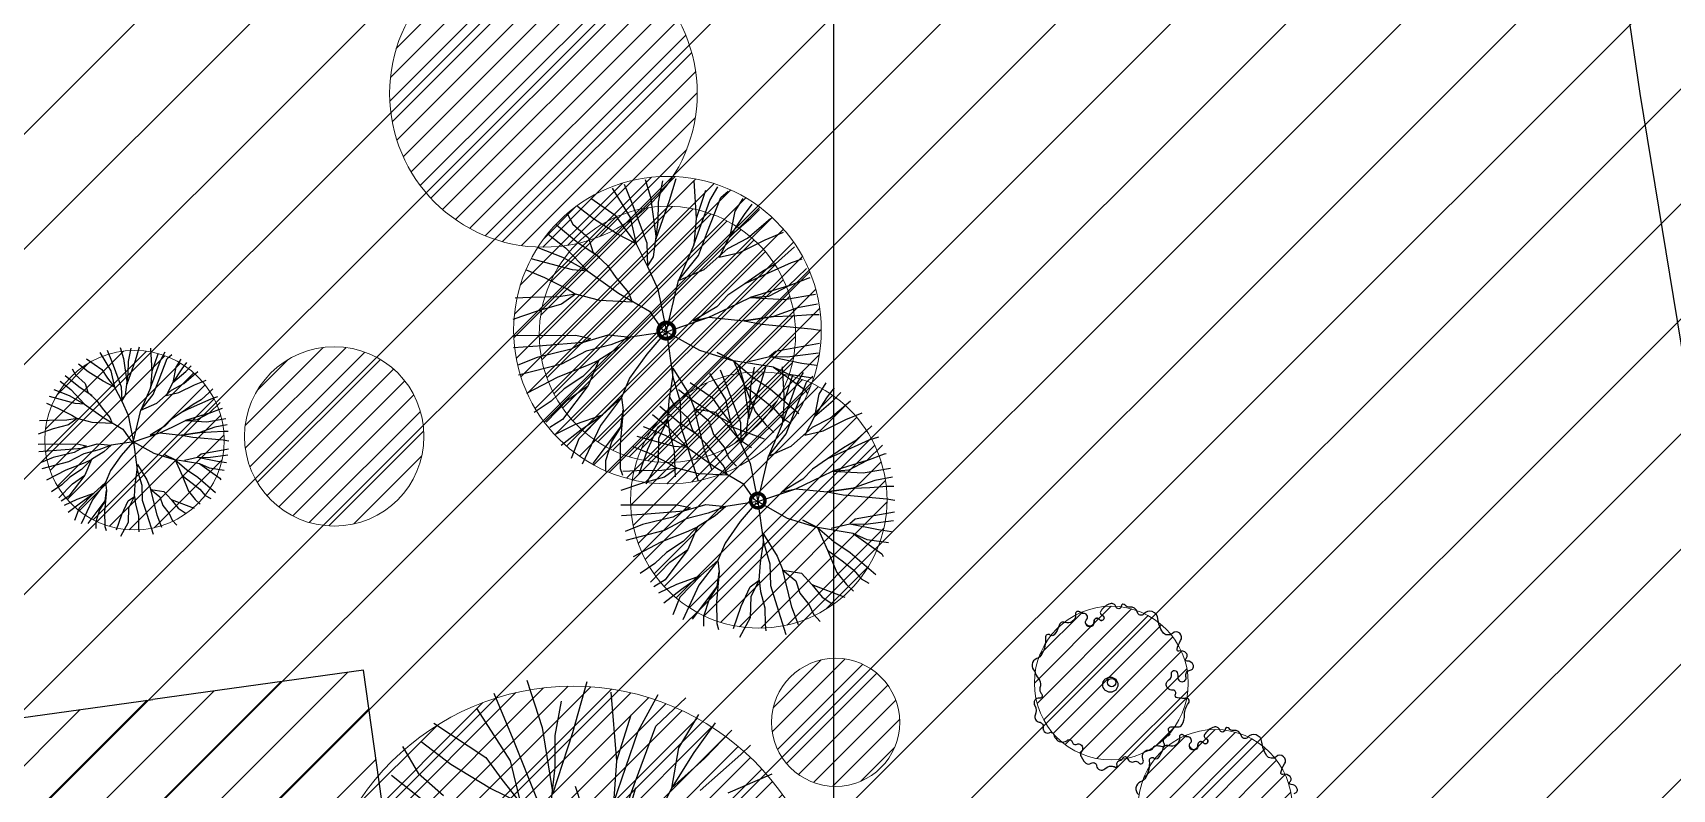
# Model space of a CAD drawing. Extents: x 352140 to 354978, y 6304672 to 6307963.
# Drawn here: x 352384.38 to 352416.35, y 6305909.65 to 6305924.41 of the extents above; entities that cross this region are included whole.
import ezdxf

# ---------------------------------------------------------------- set-up
doc = ezdxf.new("R2010")
doc.units = 0
for name, pattern in [('CONTINUOS', [0]), ('DASHDOT', [1, 0.5, -0.25, 0, -0.25]), ('DASHED', [19.05, 12.7, -6.35])]:
    doc.linetypes.add(name, pattern=pattern)
doc.layers.get('0').update_dxf_attribs({"linetype": 'CONTINUOUS'})
for name, color, linetype in [('03_Pav ext_Vereda HC', 42, 'CONTINUOUS'), ('03_S2_Pav ext_Borde vereda', 7, 'CONTINUOUS'), ('1-CASA', 2, 'CONTINUOUS'), ('1-CERCO', 252, 'CERCO_LINE'), ('1-coordenadas', 8, 'CONTINUOUS'), ('1-MURO', 7, 'CONTINUOUS'), ('2-ACHURADO EDIFICACION', 252, 'CONTINUOUS'), ('Paisajismo', 253, 'CONTINUOUS')]:
    doc.layers.add(name, color=color, linetype=linetype)
doc.layers.add('0_ASD_LINEA OFICIAL', color=253, linetype='DASHDOT', lineweight=20)
doc.layers.add('0_ASD_TOPOGRAFIA_ELEMENTOS', color=9, linetype='CONTINUOS', lineweight=5, true_color=0xbdbdbd)
doc.linetypes.add('CERCO_LINE', pattern='A,0.5,-0.2,[" X ",STANDARD,S=0.1,R=0,X=-0.1,Y=-0.05],-0.25', length=0.95)

# ---------------------------------------------------------------- blocks, each defined once
blk = doc.blocks.new('COORDENADAS')
at = {"layer": '1-coordenadas'}
blk.add_line((220, -900.625), (220, -0.625), dxfattribs=at)
blk = doc.blocks.new('A$C27410629')
at = {"true_color": 0x136734, "transparency": 33554559}
h = blk.add_hatch(dxfattribs=at)
h.set_pattern_fill('ANSI31', color=116, scale=0.5)
h.set_pattern_definition([(45, (-8759.5625, -519.1036), (-1.12253202, 1.12253202), [])])
h.paths.add_polyline_path([(137.507, 1252.464, 0.117627), (109.815, 1254.194, 0.066925), (94.445, 1249.334, 0.315349), (64.302, 1196.27, 0.022683), (65.729, 1185.31), (112.36, 1218.953), (153.478, 1161.962), (172.105, 1139.481), (187.958, 1141.808), (193.565, 1120.466), (224.198, 1050.129), (250.62, 989.479), (268.153, 972.735, 0.000007), (291.49, 983.299), (238.195, 1105.634), (205.293, 1181.112), (177.053, 1197.652)])
at = {"layer": '0_ASD_LINEA OFICIAL', "ltscale": 8, "const_width": 0.5}
blk.add_lwpolyline([(250.62, 989.479), (268.153, 972.735, 0.000007), (291.49, 983.299), (291.49, 983.299), (238.195, 1105.634), (205.293, 1181.112), (177.053, 1197.652), (137.615, 1252.315)], format="xyb", dxfattribs=at)
blk = doc.blocks.new('1.0 - LO RECABARREN LOTEO PARQUE - VEGETACION EXISTENTE ETAPA MUNICIPAL__2024')
at = {"layer": 'Paisajismo'}
for p, q in [((352396.796, 6305921.142), (352396.925, 6305921.572)), ((352395.68, 6305921.385), (352396.03, 6305920.812)), ((352395.915, 6305921.462), (352396.066, 6305921.079)), ((352396.32, 6305921.548), (352396.425, 6305921.206)), ((352396.58, 6305921.107), (352396.664, 6305921.524)), ((352397.27, 6305921.53), (352397.317, 6305920.789)), ((352397.499, 6305921.337), (352397.317, 6305920.789)), ((352397.585, 6305921.141), (352397.737, 6305921.406)), ((352397.801, 6305921.198), (352397.94, 6305921.325)), ((352395.312, 6305920.783), (352395.005, 6305921.026)), ((352395.26, 6305921.188), (352395.738, 6305920.857)), ((352396.066, 6305921.079), (352396.356, 6305920.312)), ((352396.425, 6305921.206), (352396.538, 6305920.401)), ((352396.538, 6305920.401), (352396.796, 6305921.142)), ((352396.573, 6305920.727), (352396.58, 6305921.107)), ((352397.269, 6305920.276), (352397.585, 6305921.141)), ((352397.541, 6305920.537), (352397.801, 6305921.198)), ((352398.069, 6305920.931), (352397.973, 6305920.446)), ((352398.227, 6305921.181), (352398.069, 6305920.931)), ((352398.404, 6305921.071), (352398.254, 6305920.871)), ((352398.382, 6305920.796), (352398.551, 6305920.966)), ((352394.593, 6305920.667), (352395.017, 6305920.315)), ((352394.807, 6305920.873), (352394.915, 6305920.682)), ((352394.915, 6305920.682), (352395.215, 6305920.41)), ((352395.78, 6305920.487), (352395.312, 6305920.783)), ((352395.738, 6305920.857), (352395.923, 6305920.587)), ((352396.03, 6305920.812), (352396.146, 6305920.297)), ((352396.484, 6305920.043), (352396.573, 6305920.727)), ((352397.317, 6305920.789), (352397.269, 6305920.276)), ((352397.317, 6305920.789), (352397.269, 6305920.276)), ((352398.254, 6305920.871), (352397.973, 6305920.446)), ((352397.973, 6305920.446), (352398.382, 6305920.796)), ((352398.319, 6305920.408), (352398.765, 6305920.787)), ((352394.432, 6305920.484), (352394.771, 6305920.22)), ((352395.017, 6305920.315), (352395.441, 6305920.035)), ((352395.215, 6305920.41), (352395.305, 6305920.141)), ((352396.146, 6305920.297), (352395.78, 6305920.487)), ((352395.923, 6305920.587), (352396.146, 6305920.297)), ((352396.146, 6305920.297), (352396.366, 6305919.855)), ((352396.356, 6305920.312), (352396.366, 6305919.855)), ((352397.36, 6305920.065), (352397.541, 6305920.537)), ((352397.973, 6305920.446), (352397.765, 6305920.034)), ((352397.934, 6305920.206), (352398.319, 6305920.408)), ((352398.168, 6305920.127), (352398.661, 6305920.376)), ((352398.661, 6305920.376), (352399.019, 6305920.523)), ((352394.906, 6305919.787), (352394.101, 6305920.005)), ((352394.232, 6305920.225), (352394.713, 6305920.038)), ((352394.713, 6305920.038), (352395.203, 6305919.763)), ((352394.771, 6305920.22), (352395.203, 6305919.763)), ((352395.305, 6305920.141), (352395.586, 6305919.87)), ((352396.366, 6305919.855), (352396.484, 6305920.043)), ((352397.269, 6305920.276), (352396.97, 6305919.577)), ((352396.97, 6305919.577), (352397.36, 6305920.065)), ((352397.47, 6305919.796), (352397.934, 6305920.206)), ((352397.765, 6305920.034), (352398.168, 6305920.127)), ((352399.114, 6305920.127), (352398.862, 6305919.903)), ((352399.232, 6305920.24), (352399.114, 6305920.127)), ((352399.379, 6305919.994), (352399.168, 6305919.922)), ((352394.003, 6305919.79), (352394.358, 6305919.64)), ((352395.203, 6305919.763), (352394.906, 6305919.787)), ((352395.203, 6305919.763), (352395.804, 6305919.333)), ((352395.586, 6305919.87), (352395.753, 6305919.638)), ((352396.366, 6305919.855), (352396.567, 6305919.413)), ((352396.97, 6305919.577), (352397.47, 6305919.796)), ((352398.612, 6305919.756), (352398.264, 6305919.515)), ((352399.168, 6305919.922), (352398.46, 6305919.605)), ((352398.862, 6305919.903), (352398.612, 6305919.756)), ((352399.468, 6305919.816), (352399.121, 6305919.479)), ((352394.358, 6305919.64), (352394.799, 6305919.417)), ((352394.799, 6305919.417), (352394.966, 6305919.311)), ((352395.753, 6305919.638), (352395.995, 6305919.348)), ((352395.804, 6305919.333), (352396.407, 6305918.979)), ((352395.995, 6305919.348), (352396.067, 6305919.156)), ((352396.567, 6305919.413), (352396.637, 6305919.089)), ((352396.722, 6305918.516), (352396.97, 6305919.577)), ((352398.264, 6305919.515), (352397.936, 6305919.292)), ((352398.46, 6305919.605), (352398.264, 6305919.515)), ((352399.121, 6305919.479), (352398.373, 6305919.246)), ((352398.736, 6305919.277), (352399.121, 6305919.479)), ((352399.121, 6305919.479), (352399.504, 6305919.624)), ((352399.504, 6305919.624), (352399.541, 6305919.636)), ((352394.088, 6305919.251), (352393.784, 6305919.238)), ((352394.641, 6305919.26), (352394.088, 6305919.251)), ((352394.693, 6305919.118), (352394.217, 6305918.983)), ((352394.966, 6305919.311), (352394.641, 6305919.26)), ((352394.966, 6305919.311), (352394.693, 6305919.118)), ((352395.439, 6305919.187), (352394.966, 6305919.311)), ((352396.067, 6305919.156), (352395.439, 6305919.187)), ((352396.637, 6305919.089), (352396.737, 6305918.581)), ((352397.723, 6305919.068), (352397.26, 6305918.791)), ((352397.566, 6305918.862), (352397.951, 6305919.045)), ((352397.936, 6305919.292), (352397.723, 6305919.068)), ((352397.951, 6305919.045), (352398.373, 6305919.246)), ((352398.373, 6305919.246), (352398.736, 6305919.277)), ((352398.373, 6305919.246), (352399.04, 6305919.207)), ((352399.295, 6305919.045), (352398.824, 6305918.876)), ((352399.04, 6305919.207), (352399.642, 6305919.313)), ((352399.685, 6305919.115), (352399.295, 6305919.045)), ((352394.217, 6305918.983), (352393.741, 6305918.82)), ((352396.407, 6305918.979), (352396.648, 6305918.632)), ((352396.737, 6305918.581), (352397.566, 6305918.862)), ((352397.26, 6305918.791), (352397.566, 6305918.862)), ((352397.566, 6305918.862), (352398.251, 6305918.792)), ((352398.251, 6305918.792), (352398.824, 6305918.876)), ((352398.824, 6305918.876), (352398.251, 6305918.792)), ((352398.251, 6305918.792), (352398.601, 6305918.728)), ((352398.601, 6305918.728), (352399.56, 6305918.639)), ((352398.824, 6305918.876), (352399.186, 6305918.888)), ((352399.186, 6305918.888), (352399.567, 6305918.919)), ((352399.567, 6305918.919), (352399.714, 6305918.916)), ((352393.742, 6305918.507), (352394.968, 6305918.51)), ((352394.318, 6305918.314), (352395.119, 6305918.375)), ((352395.254, 6305918.448), (352394.877, 6305918.24)), ((352394.968, 6305918.51), (352395.254, 6305918.448)), ((352395.119, 6305918.375), (352395.598, 6305918.518)), ((352395.598, 6305918.518), (352396.035, 6305918.472)), ((352396.035, 6305918.472), (352395.652, 6305918.327)), ((352396.035, 6305918.472), (352395.803, 6305918.267)), ((352396.737, 6305918.581), (352396.035, 6305918.472)), ((352396.035, 6305918.472), (352396.035, 6305918.472)), ((352396.703, 6305918.554), (352396.353, 6305918.142)), ((352396.648, 6305918.632), (352397.383, 6305918.218)), ((352396.737, 6305918.581), (352396.859, 6305917.695)), ((352399.56, 6305918.639), (352399.733, 6305918.609)), ((352385.427, 6305918.05), (352385.723, 6305917.845)), ((352385.688, 6305918.172), (352385.904, 6305917.817)), ((352385.833, 6305918.22), (352385.927, 6305917.982)), ((352386.085, 6305918.274), (352386.149, 6305918.061)), ((352386.149, 6305918.061), (352386.22, 6305917.562)), ((352386.246, 6305918), (352386.298, 6305918.259)), ((352386.38, 6305918.022), (352386.46, 6305918.288)), ((352386.673, 6305918.262), (352386.703, 6305917.803)), ((352386.815, 6305918.143), (352386.703, 6305917.803)), ((352386.841, 6305917.647), (352387.003, 6305918.057)), ((352386.869, 6305918.021), (352386.963, 6305918.185)), ((352387.003, 6305918.057), (352387.089, 6305918.135)), ((352393.757, 6305918.275), (352394.318, 6305918.314)), ((352394.214, 6305918.08), (352393.838, 6305917.93)), ((352394.877, 6305918.24), (352394.214, 6305918.08)), ((352395.173, 6305918.203), (352394.692, 6305917.945)), ((352395.652, 6305918.327), (352395.173, 6305918.203)), ((352395.803, 6305918.267), (352395.418, 6305918.027)), ((352396.353, 6305918.142), (352396.02, 6305917.673)), ((352397.383, 6305918.218), (352398.045, 6305918.015)), ((352397.725, 6305918.174), (352398.045, 6305918.015)), ((352398.045, 6305918.015), (352397.725, 6305918.174)), ((352398.343, 6305918.002), (352398.747, 6305918.095)), ((352398.863, 6305918.193), (352398.747, 6305918.095)), ((352398.747, 6305918.095), (352399.375, 6305917.969)), ((352398.747, 6305918.095), (352399.091, 6305918.089)), ((352399.724, 6305918.348), (352398.863, 6305918.193)), ((352399.091, 6305918.089), (352399.704, 6305918.166)), ((352385.146, 6305917.855), (352385.213, 6305917.736)), ((352385.213, 6305917.736), (352385.399, 6305917.568)), ((352385.459, 6305917.799), (352385.269, 6305917.95)), ((352385.749, 6305917.616), (352385.459, 6305917.799)), ((352385.723, 6305917.845), (352385.838, 6305917.677)), ((352385.904, 6305917.817), (352385.976, 6305917.498)), ((352385.927, 6305917.982), (352386.106, 6305917.507)), ((352386.186, 6305917.34), (352386.241, 6305917.764)), ((352386.22, 6305917.562), (352386.38, 6305918.022)), ((352386.241, 6305917.764), (352386.246, 6305918)), ((352386.673, 6305917.484), (352386.869, 6305918.021)), ((352386.703, 6305917.803), (352386.673, 6305917.484)), ((352386.703, 6305917.803), (352386.673, 6305917.484)), ((352387.169, 6305917.891), (352387.11, 6305917.59)), ((352387.284, 6305917.853), (352387.11, 6305917.59)), ((352387.11, 6305917.59), (352387.363, 6305917.807)), ((352387.267, 6305918.046), (352387.169, 6305917.891)), ((352387.377, 6305917.978), (352387.284, 6305917.853)), ((352387.324, 6305917.567), (352387.6, 6305917.802)), ((352387.363, 6305917.807), (352387.468, 6305917.913)), ((352394.692, 6305917.945), (352393.85, 6305917.733)), ((352394.623, 6305917.7), (352395.215, 6305917.932)), ((352395.418, 6305918.027), (352395.107, 6305917.709)), ((352395.418, 6305918.027), (352395.208, 6305917.531)), ((352395.215, 6305917.932), (352395.418, 6305918.027)), ((352396.859, 6305917.695), (352396.862, 6305917.866)), ((352396.862, 6305917.866), (352397.158, 6305917.385)), ((352397.577, 6305917.766), (352397.889, 6305917.255)), ((352397.786, 6305917.835), (352397.921, 6305917.493)), ((352398.824, 6305917.886), (352398.045, 6305918.015)), ((352398.045, 6305918.015), (352398.265, 6305917.516)), ((352398.045, 6305918.015), (352398.401, 6305917.704)), ((352398.148, 6305917.911), (352398.241, 6305917.606)), ((352398.38, 6305917.518), (352398.455, 6305917.89)), ((352398.572, 6305917.549), (352398.687, 6305917.932)), ((352398.824, 6305917.886), (352399.451, 6305917.437)), ((352399.126, 6305917.747), (352398.824, 6305917.886)), ((352398.994, 6305917.895), (352399.036, 6305917.234)), ((352399.593, 6305917.676), (352399.126, 6305917.747)), ((352399.275, 6305917.548), (352399.411, 6305917.784)), ((352399.375, 6305917.969), (352399.662, 6305917.93)), ((352384.79, 6305917.453), (352385.088, 6305917.337)), ((352384.913, 6305917.614), (352385.124, 6305917.45)), ((352385.013, 6305917.727), (352385.276, 6305917.509)), ((352385.124, 6305917.45), (352385.391, 6305917.166)), ((352385.276, 6305917.509), (352385.54, 6305917.335)), ((352385.399, 6305917.568), (352385.455, 6305917.401)), ((352385.976, 6305917.498), (352385.749, 6305917.616)), ((352385.838, 6305917.677), (352385.976, 6305917.498)), ((352385.976, 6305917.498), (352386.113, 6305917.224)), ((352386.106, 6305917.507), (352386.113, 6305917.224)), ((352386.673, 6305917.484), (352386.488, 6305917.051)), ((352386.73, 6305917.354), (352386.841, 6305917.647)), ((352386.797, 6305917.187), (352387.085, 6305917.441)), ((352387.11, 6305917.59), (352386.98, 6305917.335)), ((352387.085, 6305917.441), (352387.324, 6305917.567)), ((352387.23, 6305917.392), (352387.536, 6305917.546)), ((352387.536, 6305917.546), (352387.758, 6305917.638)), ((352387.89, 6305917.463), (352387.817, 6305917.392)), ((352394.015, 6305917.382), (352394.623, 6305917.7)), ((352394.74, 6305917.469), (352394.488, 6305917.226)), ((352395.208, 6305917.531), (352394.708, 6305916.867)), ((352395.107, 6305917.709), (352394.74, 6305917.469)), ((352394.815, 6305917.252), (352395.208, 6305917.531)), ((352396.02, 6305917.673), (352395.861, 6305917.295)), ((352396.793, 6305917.24), (352396.859, 6305917.695)), ((352396.859, 6305917.695), (352397.002, 6305917.217)), ((352397.249, 6305917.229), (352396.975, 6305917.445)), ((352397.202, 6305917.59), (352397.628, 6305917.295)), ((352397.921, 6305917.493), (352398.179, 6305916.809)), ((352398.241, 6305917.606), (352398.342, 6305916.889)), ((352398.265, 6305917.516), (352398.468, 6305917.025)), ((352398.265, 6305917.516), (352398.584, 6305917.282)), ((352398.342, 6305916.889), (352398.572, 6305917.549)), ((352398.373, 6305917.179), (352398.38, 6305917.518)), ((352398.401, 6305917.704), (352398.759, 6305917.469)), ((352398.759, 6305917.469), (352399.321, 6305916.983)), ((352398.994, 6305916.777), (352399.275, 6305917.548)), ((352399.198, 6305917.723), (352399.036, 6305917.234)), ((352399.236, 6305917.01), (352399.468, 6305917.599)), ((352399.451, 6305917.437), (352399.481, 6305917.379)), ((352399.468, 6305917.599), (352399.592, 6305917.712)), ((352399.848, 6305917.584), (352399.707, 6305917.361)), ((352400.006, 6305917.486), (352399.872, 6305917.307)), ((352384.647, 6305917.183), (352384.868, 6305917.09)), ((352385.208, 6305917.181), (352384.708, 6305917.316)), ((352384.868, 6305917.09), (352385.141, 6305916.952)), ((352385.088, 6305917.337), (352385.391, 6305917.166)), ((352385.391, 6305917.166), (352385.208, 6305917.181)), ((352385.391, 6305917.166), (352385.764, 6305916.9)), ((352385.455, 6305917.401), (352385.629, 6305917.233)), ((352385.629, 6305917.233), (352385.732, 6305917.089)), ((352385.732, 6305917.089), (352385.883, 6305916.909)), ((352386.113, 6305917.224), (352386.186, 6305917.34)), ((352386.113, 6305917.224), (352386.238, 6305916.95)), ((352386.488, 6305917.051), (352386.73, 6305917.354)), ((352386.488, 6305917.051), (352386.797, 6305917.187)), ((352386.98, 6305917.335), (352387.23, 6305917.392)), ((352387.505, 6305917.162), (352387.29, 6305917.013)), ((352387.851, 6305917.265), (352387.411, 6305917.069)), ((352387.661, 6305917.253), (352387.505, 6305917.162)), ((352387.817, 6305917.392), (352387.661, 6305917.253)), ((352388.036, 6305917.199), (352387.821, 6305916.991)), ((352387.981, 6305917.31), (352387.851, 6305917.265)), ((352394.488, 6305917.226), (352394.16, 6305917.004)), ((352394.391, 6305916.816), (352394.815, 6305917.252)), ((352395.861, 6305917.295), (352395.451, 6305916.751)), ((352395.493, 6305916.96), (352395.861, 6305917.295)), ((352395.861, 6305917.295), (352395.894, 6305917.047)), ((352396.608, 6305917.126), (352396.985, 6305916.812)), ((352396.767, 6305916.859), (352396.793, 6305917.24)), ((352396.799, 6305917.309), (352396.895, 6305917.139)), ((352396.895, 6305917.139), (352397.162, 6305916.896)), ((352397.002, 6305917.217), (352397.012, 6305916.741)), ((352397.158, 6305917.385), (352397.285, 6305917.078)), ((352397.666, 6305916.965), (352397.249, 6305917.229)), ((352397.628, 6305917.295), (352397.793, 6305917.054)), ((352397.889, 6305917.255), (352397.992, 6305916.796)), ((352398.294, 6305916.569), (352398.373, 6305917.179)), ((352398.584, 6305917.282), (352398.828, 6305917.087)), ((352399.036, 6305917.234), (352398.994, 6305916.777)), ((352399.036, 6305917.234), (352398.994, 6305916.777)), ((352399.707, 6305917.361), (352399.622, 6305916.928)), ((352399.872, 6305917.307), (352399.622, 6305916.928)), ((352399.622, 6305916.928), (352399.986, 6305917.241)), ((352399.93, 6305916.895), (352400.327, 6305917.233)), ((352399.986, 6305917.241), (352400.136, 6305917.392)), ((352384.7, 6305916.849), (352384.511, 6305916.841)), ((352385.043, 6305916.854), (352384.7, 6305916.849)), ((352385.244, 6305916.886), (352385.043, 6305916.854)), ((352385.244, 6305916.886), (352385.075, 6305916.766)), ((352385.141, 6305916.952), (352385.244, 6305916.886)), ((352385.538, 6305916.81), (352385.244, 6305916.886)), ((352385.928, 6305916.79), (352385.538, 6305916.81)), ((352385.764, 6305916.9), (352386.138, 6305916.68)), ((352385.883, 6305916.909), (352385.928, 6305916.79)), ((352386.238, 6305916.95), (352386.281, 6305916.748)), ((352386.333, 6305916.393), (352386.488, 6305917.051)), ((352387.087, 6305916.875), (352386.954, 6305916.736)), ((352387.29, 6305917.013), (352387.087, 6305916.875)), ((352387.095, 6305916.721), (352387.358, 6305916.846)), ((352387.411, 6305917.069), (352387.29, 6305917.013)), ((352387.821, 6305916.991), (352387.358, 6305916.846)), ((352387.358, 6305916.846), (352387.582, 6305916.865)), ((352387.358, 6305916.846), (352387.771, 6305916.822)), ((352387.582, 6305916.865), (352387.821, 6305916.991)), ((352387.771, 6305916.822), (352388.145, 6305916.888)), ((352387.821, 6305916.991), (352388.059, 6305917.081)), ((352388.059, 6305917.081), (352388.082, 6305917.088)), ((352394.708, 6305916.867), (352394.461, 6305916.714)), ((352394.573, 6305916.583), (352394.964, 6305916.776)), ((352394.964, 6305916.776), (352395.493, 6305916.96)), ((352395.493, 6305916.96), (352395.03, 6305916.488)), ((352395.068, 6305916.663), (352395.493, 6305916.96)), ((352395.894, 6305917.047), (352395.832, 6305916.387)), ((352395.85, 6305916.725), (352395.894, 6305917.047)), ((352395.894, 6305917.047), (352395.85, 6305916.725)), ((352396.464, 6305916.962), (352396.766, 6305916.727)), ((352396.569, 6305916.717), (352396.767, 6305916.859)), ((352396.589, 6305916.501), (352396.767, 6305916.859)), ((352396.767, 6305916.859), (352396.797, 6305916.613)), ((352396.985, 6305916.812), (352397.364, 6305916.562)), ((352397.162, 6305916.896), (352397.243, 6305916.657)), ((352397.479, 6305916.27), (352397.285, 6305917.078)), ((352397.285, 6305917.078), (352397.285, 6305917.078)), ((352397.285, 6305917.078), (352397.694, 6305917.011)), ((352397.285, 6305917.078), (352397.566, 6305916.844)), ((352397.566, 6305916.844), (352397.656, 6305916.576)), ((352397.992, 6305916.796), (352397.666, 6305916.965)), ((352397.694, 6305917.011), (352397.918, 6305916.763)), ((352397.793, 6305917.054), (352397.992, 6305916.796)), ((352397.992, 6305916.796), (352398.189, 6305916.402)), ((352398.179, 6305916.809), (352398.189, 6305916.402)), ((352398.468, 6305917.025), (352398.678, 6305916.763)), ((352398.994, 6305916.777), (352398.727, 6305916.154)), ((352398.828, 6305917.087), (352398.996, 6305916.893)), ((352398.996, 6305916.893), (352399.165, 6305916.795)), ((352399.075, 6305916.588), (352399.236, 6305917.01)), ((352399.622, 6305916.928), (352399.436, 6305916.561)), ((352399.587, 6305916.715), (352399.93, 6305916.895)), ((352399.795, 6305916.644), (352400.234, 6305916.866)), ((352400.234, 6305916.866), (352400.554, 6305916.997)), ((352384.78, 6305916.683), (352384.485, 6305916.582)), ((352385.075, 6305916.766), (352384.78, 6305916.683)), ((352386.138, 6305916.68), (352386.288, 6305916.465)), ((352386.281, 6305916.748), (352386.343, 6305916.434)), ((352386.288, 6305916.465), (352386.743, 6305916.209)), ((352386.343, 6305916.434), (352386.857, 6305916.608)), ((352386.954, 6305916.736), (352386.667, 6305916.564)), ((352386.667, 6305916.564), (352386.857, 6305916.608)), ((352386.857, 6305916.608), (352387.095, 6305916.721)), ((352386.857, 6305916.608), (352387.281, 6305916.564)), ((352387.281, 6305916.564), (352387.637, 6305916.617)), ((352387.637, 6305916.617), (352387.281, 6305916.564)), ((352387.281, 6305916.564), (352387.499, 6305916.525)), ((352387.499, 6305916.525), (352388.094, 6305916.469)), ((352387.929, 6305916.721), (352387.637, 6305916.617)), ((352387.637, 6305916.617), (352387.861, 6305916.624)), ((352387.861, 6305916.624), (352388.098, 6305916.643)), ((352388.171, 6305916.765), (352387.929, 6305916.721)), ((352388.094, 6305916.469), (352388.201, 6305916.451)), ((352388.098, 6305916.643), (352388.189, 6305916.641)), ((352394.682, 6305916.366), (352395.068, 6305916.663)), ((352395.03, 6305916.488), (352394.88, 6305916.104)), ((352395.451, 6305916.751), (352395.094, 6305915.997)), ((352395.308, 6305916.01), (352395.85, 6305916.725)), ((352395.85, 6305916.725), (352395.673, 6305916.442)), ((352396.887, 6305916.341), (352396.169, 6305916.535)), ((352396.286, 6305916.731), (352396.715, 6305916.565)), ((352396.375, 6305916.291), (352396.569, 6305916.717)), ((352396.58, 6305916.045), (352396.589, 6305916.501)), ((352396.715, 6305916.565), (352397.151, 6305916.319)), ((352396.766, 6305916.727), (352397.151, 6305916.319)), ((352396.797, 6305916.613), (352396.89, 6305916.253)), ((352397.012, 6305916.741), (352397.156, 6305916.3)), ((352397.243, 6305916.657), (352397.493, 6305916.415)), ((352397.656, 6305916.576), (352397.861, 6305916.325)), ((352397.918, 6305916.763), (352398.642, 6305916.491)), ((352397.918, 6305916.763), (352398.143, 6305916.487)), ((352398.143, 6305916.487), (352398.398, 6305916.324)), ((352398.189, 6305916.402), (352398.294, 6305916.569)), ((352398.678, 6305916.763), (352398.833, 6305916.617)), ((352398.727, 6305916.154), (352399.075, 6305916.588)), ((352399.173, 6305916.349), (352399.587, 6305916.715)), ((352399.436, 6305916.561), (352399.795, 6305916.644)), ((352400.687, 6305916.461), (352400.055, 6305916.179)), ((352400.638, 6305916.644), (352400.414, 6305916.444)), ((352400.744, 6305916.745), (352400.638, 6305916.644)), ((352400.875, 6305916.525), (352400.687, 6305916.461)), ((352384.486, 6305916.387), (352385.246, 6305916.39)), ((352384.495, 6305916.244), (352384.843, 6305916.268)), ((352385.189, 6305916.222), (352384.778, 6305916.123)), ((352384.843, 6305916.268), (352385.34, 6305916.306)), ((352385.373, 6305916.199), (352385.075, 6305916.039)), ((352385.423, 6305916.351), (352385.189, 6305916.222)), ((352385.246, 6305916.39), (352385.423, 6305916.351)), ((352385.34, 6305916.306), (352385.637, 6305916.395)), ((352385.67, 6305916.276), (352385.373, 6305916.199)), ((352385.764, 6305916.239), (352385.525, 6305916.09)), ((352385.637, 6305916.395), (352385.908, 6305916.366)), ((352385.908, 6305916.366), (352385.67, 6305916.276)), ((352385.908, 6305916.366), (352385.764, 6305916.239)), ((352386.105, 6305916.162), (352385.898, 6305915.87)), ((352386.343, 6305916.434), (352385.908, 6305916.366)), ((352385.908, 6305916.366), (352385.908, 6305916.366)), ((352386.322, 6305916.417), (352386.105, 6305916.162)), ((352386.343, 6305916.434), (352386.418, 6305915.884)), ((352386.743, 6305916.209), (352387.154, 6305916.083)), ((352386.955, 6305916.181), (352387.154, 6305916.083)), ((352387.154, 6305916.083), (352386.955, 6305916.181)), ((352387.339, 6305916.075), (352387.589, 6305916.132)), ((352387.661, 6305916.193), (352387.589, 6305916.132)), ((352387.589, 6305916.132), (352387.979, 6305916.054)), ((352387.589, 6305916.132), (352387.802, 6305916.128)), ((352388.195, 6305916.289), (352387.661, 6305916.193)), ((352387.802, 6305916.128), (352388.183, 6305916.176)), ((352395.673, 6305916.442), (352395.552, 6305916.064)), ((352395.832, 6305916.387), (352395.837, 6305915.914)), ((352396.081, 6305916.343), (352396.398, 6305916.21)), ((352396.208, 6305915.807), (352396.375, 6305916.291)), ((352396.398, 6305916.21), (352396.791, 6305916.011)), ((352397.151, 6305916.319), (352396.887, 6305916.341)), ((352396.89, 6305916.253), (352396.898, 6305915.894)), ((352397.151, 6305916.319), (352397.687, 6305915.936)), ((352397.156, 6305916.3), (352397.354, 6305915.668)), ((352397.629, 6305915.88), (352397.479, 6305916.27)), ((352397.493, 6305916.415), (352397.642, 6305916.208)), ((352397.642, 6305916.208), (352397.858, 6305915.95)), ((352397.861, 6305916.325), (352397.952, 6305916.114)), ((352398.189, 6305916.402), (352398.368, 6305916.008)), ((352398.506, 6305915.208), (352398.727, 6305916.154)), ((352398.727, 6305916.154), (352399.173, 6305916.349)), ((352400.191, 6305916.313), (352399.881, 6305916.098)), ((352400.055, 6305916.179), (352399.881, 6305916.098)), ((352400.414, 6305916.444), (352400.191, 6305916.313)), ((352400.954, 6305916.366), (352400.644, 6305916.067)), ((352400.644, 6305916.067), (352400.987, 6305916.196)), ((352400.987, 6305916.196), (352401.02, 6305916.206)), ((352384.778, 6305916.123), (352384.545, 6305916.03)), ((352385.075, 6305916.039), (352384.553, 6305915.908)), ((352384.655, 6305915.69), (352385.032, 6305915.887)), ((352385.032, 6305915.887), (352385.399, 6305916.031)), ((352385.332, 6305915.893), (352385.105, 6305915.744)), ((352385.525, 6305916.09), (352385.332, 6305915.893)), ((352385.525, 6305916.09), (352385.395, 6305915.783)), ((352385.399, 6305916.031), (352385.525, 6305916.09)), ((352385.898, 6305915.87), (352385.8, 6305915.636)), ((352386.378, 6305915.602), (352386.418, 6305915.884)), ((352386.418, 6305915.884), (352386.42, 6305915.99)), ((352386.418, 6305915.884), (352386.507, 6305915.587)), ((352386.42, 6305915.99), (352386.604, 6305915.692)), ((352387.637, 6305916.003), (352387.154, 6305916.083)), ((352387.154, 6305916.083), (352387.29, 6305915.773)), ((352387.154, 6305916.083), (352387.375, 6305915.89)), ((352387.375, 6305915.89), (352387.597, 6305915.744)), ((352387.637, 6305916.003), (352388.026, 6305915.724)), ((352387.824, 6305915.917), (352387.637, 6305916.003)), ((352388.114, 6305915.872), (352387.824, 6305915.917)), ((352387.979, 6305916.054), (352388.156, 6305916.03)), ((352395.552, 6305916.064), (352395.548, 6305915.855)), ((352395.837, 6305915.914), (352395.878, 6305915.784)), ((352396.158, 6305915.863), (352395.886, 6305915.851)), ((352396.65, 6305915.871), (352396.158, 6305915.863)), ((352396.343, 6305915.611), (352396.58, 6305916.045)), ((352396.94, 6305915.916), (352396.65, 6305915.871)), ((352396.94, 6305915.916), (352396.697, 6305915.744)), ((352396.791, 6305916.011), (352396.94, 6305915.916)), ((352396.898, 6305915.894), (352396.91, 6305915.75)), ((352397.362, 6305915.806), (352396.94, 6305915.916)), ((352397.687, 6305915.936), (352398.225, 6305915.62)), ((352397.858, 6305915.95), (352397.922, 6305915.779)), ((352397.952, 6305916.114), (352398.102, 6305915.959)), ((352398.368, 6305916.008), (352398.43, 6305915.718)), ((352399.589, 6305915.9), (352399.398, 6305915.7)), ((352399.881, 6305916.098), (352399.589, 6305915.9)), ((352399.601, 6305915.679), (352399.978, 6305915.859)), ((352400.644, 6305916.067), (352399.978, 6305915.859)), ((352399.978, 6305915.859), (352400.301, 6305915.887)), ((352399.978, 6305915.859), (352400.573, 6305915.824)), ((352400.301, 6305915.887), (352400.644, 6305916.067)), ((352400.573, 6305915.824), (352401.11, 6305915.919)), ((352384.948, 6305915.593), (352384.745, 6305915.455)), ((352384.888, 6305915.339), (352385.151, 6305915.609)), ((352385.105, 6305915.744), (352384.948, 6305915.593)), ((352385.395, 6305915.783), (352385.084, 6305915.371)), ((352385.151, 6305915.609), (352385.395, 6305915.783)), ((352385.8, 6305915.636), (352385.545, 6305915.299)), ((352385.571, 6305915.428), (352385.8, 6305915.636)), ((352385.8, 6305915.636), (352385.82, 6305915.482)), ((352386.361, 6305915.366), (352386.378, 6305915.602)), ((352386.507, 6305915.587), (352386.513, 6305915.292)), ((352386.604, 6305915.692), (352386.683, 6305915.502)), ((352386.803, 6305915), (352386.683, 6305915.502)), ((352386.683, 6305915.502), (352386.683, 6305915.502)), ((352386.683, 6305915.502), (352386.936, 6305915.46)), ((352386.683, 6305915.502), (352386.857, 6305915.357)), ((352387.29, 6305915.773), (352387.416, 6305915.469)), ((352387.29, 6305915.773), (352387.488, 6305915.628)), ((352387.488, 6305915.628), (352387.639, 6305915.507)), ((352387.597, 6305915.744), (352387.945, 6305915.442)), ((352387.639, 6305915.507), (352387.743, 6305915.387)), ((352388.026, 6305915.724), (352388.045, 6305915.688)), ((352396.272, 6305915.624), (352395.848, 6305915.479)), ((352396.697, 6305915.744), (352396.272, 6305915.624)), ((352397.922, 6305915.779), (352397.362, 6305915.806)), ((352398.225, 6305915.62), (352398.44, 6305915.311)), ((352398.43, 6305915.718), (352398.519, 6305915.266)), ((352398.519, 6305915.266), (352399.259, 6305915.516)), ((352399.398, 6305915.7), (352398.986, 6305915.453)), ((352398.986, 6305915.453), (352399.259, 6305915.516)), ((352399.259, 6305915.516), (352399.601, 6305915.679)), ((352399.259, 6305915.516), (352399.869, 6305915.454)), ((352399.869, 6305915.454), (352400.38, 6305915.529)), ((352400.38, 6305915.529), (352399.869, 6305915.454)), ((352400.8, 6305915.679), (352400.38, 6305915.529)), ((352400.38, 6305915.529), (352400.702, 6305915.54)), ((352400.702, 6305915.54), (352401.043, 6305915.567)), ((352401.148, 6305915.742), (352400.8, 6305915.679)), ((352401.043, 6305915.567), (352401.174, 6305915.565)), ((352385.084, 6305915.371), (352384.931, 6305915.276)), ((352385.001, 6305915.194), (352385.243, 6305915.314)), ((352385.068, 6305915.06), (352385.308, 6305915.244)), ((352385.243, 6305915.314), (352385.571, 6305915.428)), ((352385.571, 6305915.428), (352385.285, 6305915.136)), ((352385.308, 6305915.244), (352385.571, 6305915.428)), ((352385.545, 6305915.299), (352385.324, 6305914.831)), ((352385.457, 6305914.839), (352385.793, 6305915.282)), ((352385.793, 6305915.282), (352385.683, 6305915.107)), ((352385.82, 6305915.482), (352385.781, 6305915.073)), ((352385.793, 6305915.282), (352385.82, 6305915.482)), ((352385.82, 6305915.482), (352385.793, 6305915.282)), ((352386.118, 6305915.013), (352386.239, 6305915.278)), ((352386.239, 6305915.278), (352386.361, 6305915.366)), ((352386.251, 6305915.144), (352386.361, 6305915.366)), ((352386.361, 6305915.366), (352386.38, 6305915.213)), ((352386.38, 6305915.213), (352386.438, 6305914.99)), ((352386.513, 6305915.292), (352386.603, 6305915.019)), ((352386.857, 6305915.357), (352386.913, 6305915.19)), ((352386.913, 6305915.19), (352387.04, 6305915.034)), ((352386.936, 6305915.46), (352387.075, 6305915.306)), ((352387.075, 6305915.306), (352387.524, 6305915.137)), ((352387.075, 6305915.306), (352387.215, 6305915.135)), ((352387.416, 6305915.469), (352387.547, 6305915.306)), ((352387.547, 6305915.306), (352387.643, 6305915.216)), ((352387.743, 6305915.387), (352387.849, 6305915.326)), ((352395.849, 6305915.199), (352396.942, 6305915.203)), ((352396.942, 6305915.203), (352397.197, 6305915.147)), ((352397.077, 6305915.082), (352397.504, 6305915.21)), ((352397.504, 6305915.21), (352397.894, 6305915.168)), ((352398.519, 6305915.266), (352397.894, 6305915.168)), ((352398.489, 6305915.242), (352398.177, 6305914.875)), ((352398.44, 6305915.311), (352399.095, 6305914.942)), ((352398.519, 6305915.266), (352398.628, 6305914.476)), ((352399.869, 6305915.454), (352400.181, 6305915.397)), ((352400.181, 6305915.397), (352401.036, 6305915.317)), ((352401.036, 6305915.317), (352401.191, 6305915.291)), ((352385.285, 6305915.136), (352385.191, 6305914.898)), ((352385.608, 6305914.873), (352385.606, 6305914.743)), ((352385.683, 6305915.107), (352385.608, 6305914.873)), ((352385.781, 6305915.073), (352385.785, 6305914.78)), ((352386.015, 6305914.713), (352386.118, 6305915.013)), ((352386.099, 6305914.592), (352386.245, 6305914.861)), ((352386.245, 6305914.861), (352386.251, 6305915.144)), ((352386.438, 6305914.99), (352386.443, 6305914.767)), ((352386.603, 6305915.019), (352386.725, 6305914.627)), ((352386.896, 6305914.759), (352386.803, 6305915)), ((352387.04, 6305915.034), (352387.097, 6305914.904)), ((352387.097, 6305914.904), (352387.189, 6305914.807)), ((352387.215, 6305915.135), (352387.373, 6305915.034)), ((352395.862, 6305914.993), (352396.363, 6305915.028)), ((352396.861, 6305914.961), (352396.27, 6305914.819)), ((352396.363, 6305915.028), (352397.077, 6305915.082)), ((352397.125, 6305914.928), (352396.696, 6305914.699)), ((352397.197, 6305915.147), (352396.861, 6305914.961)), ((352397.552, 6305915.039), (352397.125, 6305914.928)), ((352397.687, 6305914.986), (352397.343, 6305914.772)), ((352397.894, 6305915.168), (352397.552, 6305915.039)), ((352397.894, 6305915.168), (352397.687, 6305914.986)), ((352398.177, 6305914.875), (352397.88, 6305914.456)), ((352397.894, 6305915.168), (352397.894, 6305915.168)), ((352399.095, 6305914.942), (352399.686, 6305914.761)), ((352399.4, 6305914.902), (352399.686, 6305914.761)), ((352399.686, 6305914.761), (352399.4, 6305914.902)), ((352400.415, 6305914.92), (352400.311, 6305914.832)), ((352401.183, 6305915.058), (352400.415, 6305914.92)), ((352400.618, 6305914.827), (352401.165, 6305914.896)), ((352385.785, 6305914.78), (352385.81, 6305914.699)), ((352386.443, 6305914.767), (352386.45, 6305914.678)), ((352396.27, 6305914.819), (352395.935, 6305914.685)), ((352396.696, 6305914.699), (352395.946, 6305914.509)), ((352396.634, 6305914.48), (352397.163, 6305914.687)), ((352397.343, 6305914.772), (352397.066, 6305914.488)), ((352397.343, 6305914.772), (352397.156, 6305914.33)), ((352397.163, 6305914.687), (352397.343, 6305914.772)), ((352398.628, 6305914.476), (352398.631, 6305914.628)), ((352398.631, 6305914.628), (352398.894, 6305914.199)), ((352400.38, 6305914.646), (352399.686, 6305914.761)), ((352399.686, 6305914.761), (352399.881, 6305914.316)), ((352399.686, 6305914.761), (352400.003, 6305914.484)), ((352399.951, 6305914.75), (352400.311, 6305914.832)), ((352400.311, 6305914.832), (352400.872, 6305914.72)), ((352400.311, 6305914.832), (352400.618, 6305914.827)), ((352400.38, 6305914.646), (352400.939, 6305914.245)), ((352400.649, 6305914.522), (352400.38, 6305914.646)), ((352400.872, 6305914.72), (352401.127, 6305914.685)), ((352396.092, 6305914.196), (352396.634, 6305914.48)), ((352396.739, 6305914.274), (352396.514, 6305914.058)), ((352397.156, 6305914.33), (352396.71, 6305913.737)), ((352397.066, 6305914.488), (352396.739, 6305914.274)), ((352396.806, 6305914.081), (352397.156, 6305914.33)), ((352397.88, 6305914.456), (352397.738, 6305914.119)), ((352398.569, 6305914.07), (352398.628, 6305914.476)), ((352398.628, 6305914.476), (352398.756, 6305914.049)), ((352399.881, 6305914.316), (352400.063, 6305913.879)), ((352399.881, 6305914.316), (352400.166, 6305914.107)), ((352400.003, 6305914.484), (352400.322, 6305914.274)), ((352400.322, 6305914.274), (352400.823, 6305913.84)), ((352401.066, 6305914.459), (352400.649, 6305914.522)), ((352400.939, 6305914.245), (352400.966, 6305914.194)), ((352396.514, 6305914.058), (352396.222, 6305913.859)), ((352396.428, 6305913.692), (352396.806, 6305914.081)), ((352397.738, 6305914.119), (352397.372, 6305913.634)), ((352397.41, 6305913.82), (352397.738, 6305914.119)), ((352397.768, 6305913.898), (352397.712, 6305913.31)), ((352397.728, 6305913.61), (352397.768, 6305913.898)), ((352397.768, 6305913.898), (352397.728, 6305913.61)), ((352397.738, 6305914.119), (352397.768, 6305913.898)), ((352398.546, 6305913.731), (352398.569, 6305914.07)), ((352398.756, 6305914.049), (352398.765, 6305913.625)), ((352398.894, 6305914.199), (352399.008, 6305913.926)), ((352399.181, 6305913.205), (352399.008, 6305913.926)), ((352399.008, 6305913.926), (352399.008, 6305913.926)), ((352399.008, 6305913.926), (352399.372, 6305913.866)), ((352399.008, 6305913.926), (352399.259, 6305913.717)), ((352400.166, 6305914.107), (352400.383, 6305913.934)), ((352400.383, 6305913.934), (352400.533, 6305913.761)), ((352396.71, 6305913.737), (352396.49, 6305913.601)), ((352396.59, 6305913.484), (352396.939, 6305913.656)), ((352396.939, 6305913.656), (352397.41, 6305913.82)), ((352397.41, 6305913.82), (352396.998, 6305913.4)), ((352397.031, 6305913.556), (352397.41, 6305913.82)), ((352397.372, 6305913.634), (352397.054, 6305912.961)), ((352397.245, 6305912.973), (352397.728, 6305913.61)), ((352397.728, 6305913.61), (352397.571, 6305913.359)), ((352398.196, 6305913.224), (352398.37, 6305913.604)), ((352398.37, 6305913.604), (352398.546, 6305913.731)), ((352398.387, 6305913.411), (352398.546, 6305913.731)), ((352398.546, 6305913.731), (352398.573, 6305913.511)), ((352398.765, 6305913.625), (352398.893, 6305913.232)), ((352399.259, 6305913.717), (352399.339, 6305913.478)), ((352399.372, 6305913.866), (352399.573, 6305913.645)), ((352399.573, 6305913.645), (352400.218, 6305913.402)), ((352399.573, 6305913.645), (352399.772, 6305913.398)), ((352400.063, 6305913.879), (352400.25, 6305913.645)), ((352400.25, 6305913.645), (352400.388, 6305913.515)), ((352400.533, 6305913.761), (352400.684, 6305913.673)), ((352396.687, 6305913.291), (352397.031, 6305913.556)), ((352396.998, 6305913.4), (352396.863, 6305913.057)), ((352397.571, 6305913.359), (352397.463, 6305913.021)), ((352397.712, 6305913.31), (352397.717, 6305912.888)), ((352398.379, 6305913.004), (352398.387, 6305913.411)), ((352398.573, 6305913.511), (352398.656, 6305913.19)), ((352399.339, 6305913.478), (352399.522, 6305913.254)), ((352399.522, 6305913.254), (352399.603, 6305913.066)), ((352399.772, 6305913.398), (352400, 6305913.254)), ((352397.463, 6305913.021), (352397.459, 6305912.835)), ((352398.048, 6305912.792), (352398.196, 6305913.224)), ((352398.168, 6305912.618), (352398.379, 6305913.004)), ((352398.656, 6305913.19), (352398.663, 6305912.87)), ((352398.893, 6305913.232), (352399.069, 6305912.669)), ((352399.315, 6305912.858), (352399.181, 6305913.205)), ((352399.603, 6305913.066), (352399.736, 6305912.928)), ((352397.717, 6305912.888), (352397.753, 6305912.772)), ((352398.663, 6305912.87), (352398.673, 6305912.742)), ((352394.013, 6305911.778), (352394.313, 6305910.854)), ((352394.915, 6305910.761), (352395.192, 6305911.755)), ((352393.37, 6305911.527), (352393.739, 6305910.638)), ((352394.568, 6305910.699), (352394.69, 6305911.374)), ((352395.654, 6305911.547), (352395.765, 6305910.208)), ((352396.186, 6305910.784), (352396.579, 6305911.501)), ((352396.532, 6305910.883), (352397.116, 6305911.435)), ((352393.042, 6305911.223), (352393.689, 6305910.207)), ((352396.041, 6305911.098), (352395.765, 6305910.208)), ((352397.365, 6305911.108), (352396.972, 6305910.461)), ((352392.204, 6305910.944), (352393.217, 6305910.269)), ((352394.313, 6305910.854), (352394.522, 6305909.56)), ((352394.522, 6305909.56), (352394.915, 6305910.761)), ((352394.568, 6305910.085), (352394.568, 6305910.699)), ((352395.703, 6305909.38), (352396.186, 6305910.784)), ((352396.133, 6305909.809), (352396.532, 6305910.883)), ((352397.689, 6305910.946), (352397.273, 6305910.369)), ((352397.481, 6305910.253), (352398.013, 6305910.808)), ((352391.59, 6305910.484), (352391.897, 6305909.963)), ((352392.533, 6305910.138), (352391.955, 6305910.577)), ((352393.739, 6305910.638), (352394.23, 6305909.41)), ((352396.972, 6305910.461), (352396.834, 6305909.675)), ((352398.19, 6305910.331), (352398.374, 6305910.515)), ((352393.296, 6305909.675), (352392.533, 6305910.138)), ((352393.217, 6305910.269), (352393.524, 6305909.84)), ((352393.689, 6305910.207), (352393.892, 6305909.38)), ((352394.445, 6305908.981), (352394.568, 6305910.085)), ((352395.765, 6305910.208), (352395.703, 6305909.38)), ((352395.765, 6305910.208), (352395.703, 6305909.38)), ((352397.273, 6305910.369), (352396.834, 6305909.675)), ((352396.834, 6305909.675), (352397.481, 6305910.253)), ((352397.392, 6305909.625), (352398.19, 6305910.331)), ((352391.377, 6305909.93), (352392.071, 6305909.375)), ((352391.897, 6305909.963), (352392.388, 6305909.533)), ((352393.524, 6305909.84), (352393.892, 6305909.38)), ((352395.857, 6305909.042), (352396.133, 6305909.809)), ((352397.943, 6305909.583), (352398.799, 6305909.953)), ((352393.892, 6305909.38), (352393.296, 6305909.675)), ((352394.959, 6305909.711), (352395.259, 6305908.787)), ((352395.86, 6305908.694), (352396.138, 6305909.688)), ((352396.834, 6305909.675), (352396.51, 6305909.005))]:
    blk.add_line(p, q, dxfattribs=at)
at = {"layer": 'Paisajismo', "ltscale": 0.3}
for points, const_width in [([(352396.597, 6305918.676), (352396.597, 6305918.676, 0.77746), (352396.823, 6305918.47, 1.286241), (352396.597, 6305918.676)], 0.0762), ([(352398.395, 6305915.35), (352398.395, 6305915.35, 0.77746), (352398.596, 6305915.167, 1.286241), (352398.395, 6305915.35)], 0.068)]:
    blk.add_lwpolyline(points, format="xyb", dxfattribs=dict(at, const_width=const_width))
at = {"layer": 'Paisajismo', "linetype": 'ByBlock'}
for points in [[(352405.078, 6305912.925, -1.818515), (352404.943, 6305912.975, 0.591843), (352404.871, 6305913.084, -0.21824), (352404.795, 6305913.111, 0.717366), (352404.716, 6305913.071, -0.578113), (352404.507, 6305912.908, 0.455115), (352404.394, 6305912.85, -0.115633), (352404.299, 6305912.667, -0.413171), (352404.221, 6305912.661, 0.672312), (352404.128, 6305912.612, -0.150092), (352404.061, 6305912.288, -0.178299), (352403.96, 6305912.201, 0.578708), (352403.92, 6305911.953, -0.474071), (352403.921, 6305911.926), (352403.968, 6305911.843, -0.210194), (352404.032, 6305911.708, -0.074626), (352404.022, 6305911.63, 0.244437), (352404.046, 6305911.519, -0.659078), (352404.018, 6305911.428, 0.695514), (352403.925, 6305911.284, -0.208247), (352403.93, 6305911.097, 0.502349), (352404.006, 6305910.964, -0.46874), (352404.083, 6305910.845, 0.25908), (352404.088, 6305910.805, 0.402922), (352404.199, 6305910.754, -0.496235), (352404.293, 6305910.716, 0.133034), (352404.35, 6305910.618, 0.435334), (352404.568, 6305910.619, -0.48857), (352404.649, 6305910.58, 0.487818), (352404.745, 6305910.533, -0.305712), (352404.815, 6305910.524, -0.441059), (352404.83, 6305910.379, 0.336025), (352404.823, 6305910.29), (352404.876, 6305910.199), (352404.918, 6305910.163, 0.34298), (352405.023, 6305910.159, -0.578532), (352405.127, 6305910.111, 0.630017), (352405.288, 6305910.051, -0.192049), (352405.415, 6305910.103, -0.132644), (352405.482, 6305910.085, 0.684945), (352405.527, 6305910.122, -0.434895), (352405.579, 6305910.215, 0.210746), (352405.644, 6305910.265, -0.66672), (352405.725, 6305910.257, 0.455283), (352405.867, 6305910.193, -0.36792), (352405.948, 6305910.17, 0.917062), (352406.036, 6305910.219, -0.17032), (352406.027, 6305910.335, -0.373294), (352406.146, 6305910.416, 0.320113), (352406.235, 6305910.465, -0.324618), (352406.309, 6305910.505, -0.030599), (352406.404, 6305910.486, 0.705509), (352406.445, 6305910.547, -0.351987), (352406.45, 6305910.643, -0.121251), (352406.534, 6305910.702, 0.557773), (352406.547, 6305910.768, -0.702312), (352406.59, 6305910.872, 0.00134), (352406.715, 6305910.867, 0.275424), (352406.789, 6305910.907, 0.141884), (352406.841, 6305911.106, -0.182151), (352406.918, 6305911.329, 0.877971), (352406.838, 6305911.423, -0.027452), (352406.703, 6305911.436, -0.511938), (352406.665, 6305911.51, 0.596257), (352406.612, 6305911.588, -0.218718), (352406.516, 6305911.621, -0.504553), (352406.536, 6305911.784, 0.336651), (352406.585, 6305911.898, -0.950498), (352406.698, 6305911.93, -0.048446), (352406.714, 6305911.823, 0.691275), (352406.857, 6305911.779, 0.249464), (352406.869, 6305911.85, -0.477835), (352406.952, 6305911.976, 0.474467), (352407.014, 6305912.07, 0.350397), (352406.892, 6305912.152, -0.734236), (352406.871, 6305912.206, 0.4465), (352406.875, 6305912.307, 0.256306), (352406.733, 6305912.347, -0.540668), (352406.696, 6305912.382, -0.104183), (352406.766, 6305912.552, 0.886542), (352406.604, 6305912.694, -0.454348), (352406.417, 6305912.716, -0.127722), (352406.323, 6305912.98, 0.66458), (352406.044, 6305913.07, -0.617045), (352405.925, 6305913.099, 0.385869), (352405.771, 6305913.207, -0.277167), (352405.686, 6305913.244, 0.694615), (352405.608, 6305913.224, -0.826602), (352405.502, 6305913.214, 0.422884), (352405.394, 6305913.272, 0.171768), (352405.214, 6305913.136, 0.530933), (352405.235, 6305913.046, -1.568905), (352405.174, 6305912.976, 0.710278), (352405.078, 6305912.921)], [(352404.923, 6305912.887, 0.856445), (352405.078, 6305912.925, -0.798233), (352405.185, 6305912.963, 1.33472), (352405.235, 6305913.046)], [(352407.104, 6305910.519, -1.818515), (352406.968, 6305910.568, 0.591843), (352406.896, 6305910.677, -0.21824), (352406.82, 6305910.705, 0.717366), (352406.742, 6305910.665, -0.578113), (352406.532, 6305910.501, 0.455115), (352406.419, 6305910.444, -0.115633), (352406.324, 6305910.26, -0.413171), (352406.247, 6305910.254, 0.672312), (352406.153, 6305910.206, -0.150092), (352406.086, 6305909.882, -0.178299), (352405.986, 6305909.795, 0.578708), (352405.946, 6305909.547, -0.474071)], [(352408.978, 6305909.57, 0.474467), (352409.039, 6305909.663, 0.350397), (352408.918, 6305909.745, -0.734236), (352408.896, 6305909.799, 0.4465), (352408.901, 6305909.9, 0.256306), (352408.758, 6305909.94, -0.540668), (352408.722, 6305909.975, -0.104183), (352408.792, 6305910.145, 0.886542), (352408.63, 6305910.287, -0.454348), (352408.443, 6305910.31, -0.127722), (352408.349, 6305910.574, 0.66458), (352408.069, 6305910.663, -0.617045), (352407.95, 6305910.693, 0.385869), (352407.796, 6305910.8, -0.277167), (352407.711, 6305910.838, 0.694615), (352407.634, 6305910.817, -0.826602), (352407.527, 6305910.808, 0.422884), (352407.419, 6305910.865, 0.171768), (352407.24, 6305910.729, 0.530933), (352407.261, 6305910.639, -1.568905), (352407.2, 6305910.569, 0.710278), (352407.104, 6305910.515)], [(352406.948, 6305910.48, 0.856445), (352407.104, 6305910.519, -0.798233), (352407.211, 6305910.557, 1.33472), (352407.261, 6305910.639)]]:
    blk.add_lwpolyline(points, format="xyb", dxfattribs=at)
for centre, radius in [((352405.394, 6305911.693), 0.148), ((352405.421, 6305911.734), 0.0803)]:
    blk.add_circle(centre, radius, dxfattribs=at)

msp = doc.modelspace()

# ---------------------------------------------------------------- hatches: boundary and pattern name
at = {"layer": '03_Pav ext_Vereda HC'}
h = msp.add_hatch(dxfattribs=at)
h.set_pattern_fill('DOTS', color=256, scale=0.2, style=0)
h.paths.add_polyline_path([(352533.778, 6305988.648, 0.001234), (352535.675, 6305989.286), (352535.027, 6305991.179, -0.001237), (352533.136, 6305990.542, -0.02053), (352503.885, 6305981.94), (352503.284, 6305984.518), (352499.404, 6305983.544), (352499.999, 6305980.991, -0.008887), (352487.105, 6305978.156, -0.014555), (352464.628, 6305974.17, -0.00899), (352459.993, 6305973.57), (352460.198, 6305971.581, 0.009019), (352464.921, 6305972.192, 0.014552), (352487.505, 6305976.197, 0.032114)])
h.paths.add_polyline_path([(352453.016, 6305972.984, -0.006801), (352449.483, 6305972.831, -0.009067), (352444.77, 6305972.776), (352444.577, 6305970.777, 0.016383), (352453.222, 6305970.992)])
h.paths.add_polyline_path([(352389.646, 6305991.88, -0.017533), (352376.951, 6305998.315), (352352.153, 6306011.999, 0.044404), (352342.054, 6306016.09, 0.113324), (352314.471, 6306018.047), (352314.936, 6306016.097, -0.157241), (352351.214, 6306010.233), (352375.985, 6305996.564, 0.017506), (352388.785, 6305990.075, -0.01159), (352405.987, 6305981.142, 0.086762), (352437.575, 6305971.093), (352437.767, 6305973.086, -0.086498), (352406.931, 6305982.905, 0.01159)])
h.paths.add_polyline_path([(352298.931, 6306011.292, -0.04077), (352308.087, 6306014.636), (352307.625, 6306016.576, 0.043034), (352297.553, 6306012.855, 0.272225), (352266.143, 6305966.55), (352264.433, 6305966.568, 0.015316), (352263.857, 6305962.574), (352266.03, 6305962.551, 0.021547), (352266.273, 6305957.803, 0.063283), (352273.011, 6305926.495, 0.007704), (352278.126, 6305912.651), (352279.989, 6305913.378, -0.007677), (352274.912, 6305927.117, -0.063391), (352268.265, 6305957.983, -0.318336)])
at = {"layer": '0_ASD_TOPOGRAFIA_ELEMENTOS'}
h = msp.add_hatch(dxfattribs=at)
h.set_pattern_fill('ANSI31', color=256, scale=0.1)
h.set_pattern_definition([(45, (346091.56333, 6304183.47742), (-0.224506403, 0.224506403), [])])
edge = h.paths.add_edge_path()
edge.add_arc((352394.338, 6305923.23), 3, 0, 360)
h = msp.add_hatch(dxfattribs=at)
h.set_pattern_fill('ANSI31', color=256, scale=0.1)
h.set_pattern_definition([(45, (346093.98283, 6304178.85933), (-0.224506403, 0.224506403), [])])
edge = h.paths.add_edge_path()
edge.add_arc((352396.757, 6305918.612), 3, 0, 360)
h = msp.add_hatch(dxfattribs=at)
h.set_pattern_fill('ANSI31', color=256, scale=0.1)
h.set_pattern_definition([(45, (346093.98283, 6304178.77713), (-0.224506403, 0.224506403), [])])
edge = h.paths.add_edge_path()
edge.add_arc((352396.757, 6305918.529), 2.5, 0, 360)
h = msp.add_hatch(dxfattribs=at)
h.set_pattern_fill('ANSI31', color=256, scale=0.1)
h.set_pattern_definition([(45, (346083.58867, 6304176.7117), (-0.224506403, 0.224506403), [])])
edge = h.paths.add_edge_path()
edge.add_arc((352386.363, 6305916.464), 1.75, 0, 360)
h = msp.add_hatch(dxfattribs=at)
h.set_pattern_fill('ANSI31', color=256, scale=0.1)
h.set_pattern_definition([(45, (346087.48442, 6304176.78606), (-0.224506403, 0.224506403), [])])
edge = h.paths.add_edge_path()
edge.add_arc((352390.259, 6305916.538), 1.75, 0, 360)
h = msp.add_hatch(dxfattribs=at)
h.set_pattern_fill('ANSI31', color=256, scale=0.1)
h.set_pattern_definition([(45, (346095.7651, 6304175.54392), (-0.224506403, 0.224506403), [])])
edge = h.paths.add_edge_path()
edge.add_arc((352398.539, 6305915.296), 2.5, 0, 360)
h = msp.add_hatch(dxfattribs=at)
h.set_pattern_fill('ANSI31', color=256, scale=0.1)
h.set_pattern_definition([(45, (346102.63942, 6304171.97085), (-0.224506403, 0.224506403), [])])
edge = h.paths.add_edge_path()
edge.add_arc((352405.414, 6305911.723), 1.5, 0, 360)
h = msp.add_hatch(dxfattribs=at)
h.set_pattern_fill('ANSI31', color=256, scale=0.1)
h.set_pattern_definition([(45, (346097.26286, 6304171.206), (-0.224506403, 0.224506403), [])])
edge = h.paths.add_edge_path()
edge.add_arc((352400.037, 6305910.958), 1.25, 0, 360)
h = msp.add_hatch(dxfattribs=at)
h.set_pattern_fill('ANSI31', color=256, scale=0.1)
h.set_pattern_definition([(45, (346092.14297, 6304166.91012), (-0.224506403, 0.224506403), [])])
edge = h.paths.add_edge_path()
edge.add_arc((352394.917, 6305906.662), 5, 0, 360)
h = msp.add_hatch(dxfattribs=at)
h.set_pattern_fill('ANSI31', color=256, scale=0.1)
h.set_pattern_definition([(45, (346104.66497, 6304169.5643), (-0.224506403, 0.224506403), [])])
edge = h.paths.add_edge_path()
edge.add_arc((352407.439, 6305909.316), 1.5, 0, 360)
at = {"layer": '2-ACHURADO EDIFICACION'}
h = msp.add_hatch(dxfattribs=at)
h.set_pattern_fill('ANSI31', color=256, scale=0.25)
h.paths.add_polyline_path([(352391.804, 6305905.019), (352390.832, 6305911.975), (352386.722, 6305911.404), (352379.502, 6305910.401), (352379.931, 6305907.315), (352376.768, 6305906.763), (352377.335, 6305902.895), (352381.062, 6305903.48), (352385.488, 6305904.115)])

# ---------------------------------------------------------------- linework, layer by layer
at = {"layer": '0_ASD_TOPOGRAFIA_ELEMENTOS'}
for centre, radius in [((352394.338, 6305923.23), 3), ((352396.757, 6305918.612), 3), ((352396.757, 6305918.529), 2.5), ((352386.363, 6305916.464), 1.75), ((352390.259, 6305916.538), 1.75), ((352398.539, 6305915.296), 2.5), ((352405.414, 6305911.723), 1.5), ((352400.037, 6305910.958), 1.25), ((352394.917, 6305906.662), 5), ((352407.439, 6305909.316), 1.5)]:
    msp.add_circle(centre, radius, dxfattribs=at)
at = {"layer": '1-CASA', "flags": 128}
msp.add_lwpolyline([(352379.502, 6305910.401), (352386.722, 6305911.404)], dxfattribs=at)
at = {"layer": '1-CERCO', "ltscale": 6, "flags": 128}
msp.add_lwpolyline([(352407.427, 6305976.42), (352408.03, 6305973.073), (352409.687, 6305964.247), (352411.756, 6305954.334), (352412.437, 6305946.475), (352414.009, 6305934.932), (352415.722, 6305923.231), (352417.1, 6305914.83), (352419.528, 6305905.605)], dxfattribs=at)
at = {"layer": '1-MURO', "flags": 128}
msp.add_lwpolyline([(352371.789, 6305897.826), (352378.019, 6305898.82), (352379.136, 6305899.143), (352380.272, 6305900.039), (352380.95, 6305901.12), (352381.183, 6305902.312), (352381.062, 6305903.48), (352385.488, 6305904.115), (352391.804, 6305905.019), (352390.832, 6305911.975), (352386.722, 6305911.404)], dxfattribs=at)

# ---------------------------------------------------------------- block references
at = {"color": 252, "linetype": 'DASHED'}
msp.add_blockref('COORDENADAS', (352180, 6306200.625), dxfattribs=at)
at = {"layer": '03_S2_Pav ext_Borde vereda', "linetype": 'Continuous'}
msp.add_blockref('A$C27410629', (352203.962, 6304761.714), dxfattribs=at)
at = {"layer": 'Paisajismo'}
msp.add_blockref('1.0 - LO RECABARREN LOTEO PARQUE - VEGETACION EXISTENTE ETAPA MUNICIPAL__2024', (0, 0), dxfattribs=at)

doc.saveas('drawing.dxf')
